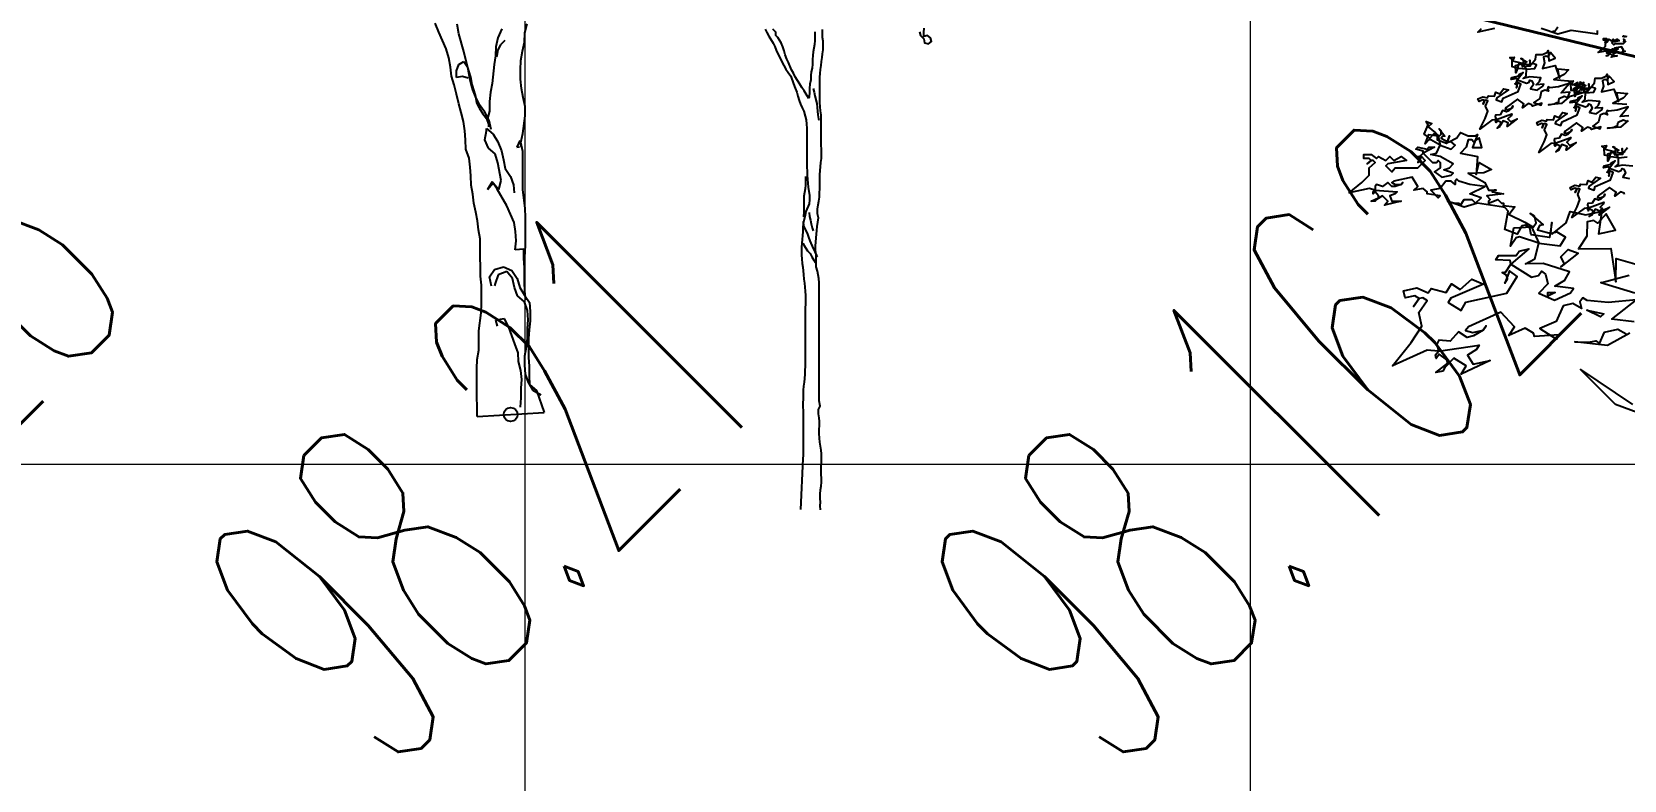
# Model space of a CAD drawing. Header units: millimetres. Extents: x 684983 to 685377, y 990360 to 990509.
# Drawn here: x 685062.654 to 685067.045, y 990443.167 to 990445.231 of the extents above; entities that cross this region are included whole.
import ezdxf

# ---------------------------------------------------------------- set-up
doc = ezdxf.new("R2010")
doc.units = ezdxf.units.MM
doc.header["$PDMODE"] = 35
doc.header["$PDSIZE"] = 0.2
for name, color, linetype, lineweight in [('BD', 1, 'Continuous', 40), ('grid', 8, 'Continuous', 9), ('GRID LEVELS', 7, 'Continuous', 13)]:
    doc.layers.add(name, color=color, linetype=linetype, lineweight=lineweight)
for name, color, linetype in [('dim', 7, 'Continuous'), ('MAHAGONY', 7, 'Continuous'), ('SYMBOLS', 7, 'Continuous'), ('TEAK', 7, 'Continuous'), ('VENGA TREE', 7, 'Continuous')]:
    doc.layers.add(name, color=color, linetype=linetype)
doc.styles.add('DIM', font='ARIALN.TTF', dxfattribs={"width": 0.8, "height": 1})
doc.styles.get("Standard").update_dxf_attribs({"font": 'RomanS'})
doc.dimstyles.get("Standard").update_dxf_attribs({"dimtxt": 1, "dimasz": 0.18, "dimexe": 0.18, "dimexo": 0.0625, "dimgap": 0.09, "dimtad": 0, "dimrnd": 0.05, "dimzin": 0, "dimdsep": 46, "dimtxsty": 'DIM', "dimcen": 0.09, "dimse1": 1, "dimse2": 1, "dimsd1": 1, "dimsd2": 1, "dimadec": 0, "dimazin": 0, "dimtfac": 1, "dimtix": 1, "dimtofl": 0, "dimtmove": 2, "dimatfit": 3, "dimfxl": 0, "dimtolj": 1, "dimtzin": 0, "dimarcsym": 0})

# ---------------------------------------------------------------- blocks, each defined once
blk = doc.blocks.new('*D27')
at = {"layer": 'Defpoints', "color": 0, "transparency": 16777216}
for p in [(685056.3962, 990448.8721), (685056.142, 990447.83), (685075.2439, 990443.1706)]:
    blk.add_point(p, dxfattribs=at)
at = {"layer": 'dim', "color": 0, "transparency": 16777216, "insert": (685065.9471, 990446.5424), "char_height": 1, "attachment_point": 5, "rotation": 346.2918, "style": 'DIM'}
blk.add_mtext('\\A1;19.65', dxfattribs=at)
blk = doc.blocks.new('TREE30')
at = {"color": 15, "flags": 128}
for points in [[(0.0278, -0.004), (0.0268, 0.007), (0.0278, 0.018), (0.0268, 0.029), (0.0268, 0.042), (0.0278, 0.0541), (0.0298, 0.0651), (0.0308, 0.0771), (0.0307, 0.0891), (0.0297, 0.1001), (0.0297, 0.1241), (0.0307, 0.1351), (0.0307, 0.1602), (0.0297, 0.1712), (0.0256, 0.1952), (0.0246, 0.2072), (0.0236, 0.2202), (0.0236, 0.2322), (0.0246, 0.2442), (0.0246, 0.2562), (0.0236, 0.2672), (0.0216, 0.2782), (0.0216, 0.2913), (0.0265, 0.3013), (0.0235, 0.3173), (0.0233, 0.6649), (0.0223, 0.677), (0.0183, 0.699), (0.0153, 0.712), (0.0153, 0.749), (0.0132, 0.761), (0.0132, 0.774), (0.0142, 0.785), (0.0152, 0.797), (0.0172, 0.8191), (0.0182, 0.8311), (0.0202, 0.8431), (0.0222, 0.8561), (0.0192, 0.8681), (0.0191, 0.8821), (0.0211, 0.8941), (0.0231, 0.9051), (0.0251, 0.9172), (0.0251, 0.9302), (0.0261, 0.9422), (0.0261, 0.9842), (0.027, 0.9952), (0.029, 1.0192), (0.031, 1.0313), (0.031, 1.0573), (0.03, 1.0713), (0.0299, 1.1594), (0.0279, 1.1714), (0.0269, 1.1834), (0.0259, 1.1964), (0.0258, 1.2705), (0.0268, 1.2815), (0.0278, 1.2935), (0.0298, 1.3055), (0.0308, 1.3175), (0.0327, 1.3285), (0.0337, 1.3395), (0.0357, 1.3515), (0.0357, 1.3766), (0.0337, 1.3876), (0.0337, 1.4116)], [(-0.1355, 1.4124), (-0.1305, 1.4024), (-0.1244, 1.3914), (-0.1124, 1.3714), (-0.1074, 1.3614), (-0.1034, 1.3504), (-0.0863, 1.3164), (-0.0743, 1.2944), (-0.0673, 1.2844), (-0.0603, 1.2734), (-0.0523, 1.2514), (-0.0472, 1.2384), (-0.0422, 1.2264), (-0.0392, 1.2144), (-0.0352, 1.2023), (-0.0312, 1.1913), (-0.0262, 1.1803), (-0.0212, 1.1703), (-0.0171, 1.1563), (-0.0151, 1.1453), (-0.0141, 1.1323), (-0.0131, 1.1203), (-0.013, 1.0052), (-0.012, 0.9942), (-0.012, 0.9812), (-0.011, 0.9702), (-0.0089, 0.9462), (-0.0049, 0.9221), (-0.0049, 0.9091), (-0.0059, 0.8971), (-0.0159, 0.8751), (-0.0179, 0.8641), (-0.0239, 0.84), (-0.0248, 0.828), (-0.0248, 0.815), (-0.0258, 0.804), (-0.0268, 0.792), (-0.0288, 0.77), (-0.0288, 0.746), (-0.0278, 0.735), (-0.0267, 0.7219), (-0.0247, 0.7109), (-0.0227, 0.6889), (-0.0217, 0.6759), (-0.0197, 0.6639), (-0.0177, 0.6399), (-0.0167, 0.6269), (-0.0166, 0.6019), (-0.0176, 0.5908), (-0.0176, 0.4183), (-0.0186, 0.4073), (-0.0186, 0.3943), (-0.0206, 0.3723), (-0.0225, 0.3603), (-0.0235, 0.3483), (-0.0235, 0.3222), (-0.0245, 0.3112), (-0.0245, 0.2992), (-0.0235, 0.2872), (-0.0234, 0.1571), (-0.0244, 0.1461), (-0.0313, -0.0036)], [(-0.0072, 1.2084), (-0.0142, 1.2204), (-0.0202, 1.2304), (-0.0272, 1.2404), (-0.0332, 1.2504), (-0.0403, 1.2614), (-0.0473, 1.2714), (-0.0523, 1.2824), (-0.0583, 1.2924), (-0.0663, 1.3144), (-0.0713, 1.3244), (-0.0764, 1.3364), (-0.0794, 1.3484), (-0.0834, 1.3604), (-0.0884, 1.3724), (-0.0984, 1.3874), (-0.1044, 1.3934), (-0.1044, 1.4035), (-0.1125, 1.4125)], [(0.0107, 1.4046), (0.0107, 1.3785), (0.0097, 1.3675), (0.0057, 1.3455), (0.0047, 1.3345), (0.0037, 1.3225), (0.0037, 1.3095), (0.0027, 1.2975), (-0.0002, 1.2864), (-0.0012, 1.2754), (-0.0012, 1.2634), (-0.0042, 1.2504), (-0.0052, 1.2384), (-0.0052, 1.2254), (-0.0062, 1.2124), (-0.0072, 1.2084)], [(0.0058, 1.2374), (0.0088, 1.2264), (0.0108, 1.2154), (0.0169, 1.1934), (0.0179, 1.1814), (0.0199, 1.1594), (0.0219, 1.1484), (0.0229, 1.1443)], [(-0.017, 0.9782), (-0.017, 0.9531), (-0.0179, 0.9421), (-0.0219, 0.9201), (-0.0219, 0.8721), (-0.0229, 0.8611), (-0.0229, 0.8591)], [(-0.0239, 0.8451), (-0.0228, 0.833), (-0.0178, 0.822), (-0.0118, 0.811), (-0.0078, 0.799), (-0.0038, 0.788), (0.0062, 0.766), (0.0113, 0.756), (0.0163, 0.745), (0.0183, 0.742)], [(-0.0059, 0.8721), (-0.0049, 0.8601), (-0.0018, 0.8491), (0.0002, 0.8381), (0.0032, 0.8271), (0.0062, 0.8181)], [(-0.0248, 0.782), (-0.0178, 0.77), (-0.0108, 0.759), (-0.0028, 0.751), (0.0023, 0.741), (0.0083, 0.731), (0.0123, 0.724)]]:
    blk.add_lwpolyline(points, dxfattribs=at)
at = {"color": 3, "flags": 128}
blk.add_lwpolyline([(0.3196, 1.4048), (0.3227, 1.3941), (0.3323, 1.3838), (0.3347, 1.3724), (0.3459, 1.3692), (0.3547, 1.3759), (0.3515, 1.3867), (0.3433, 1.3941), (0.3325, 1.3909), (0.3323, 1.4029), (0.3334, 1.4149)], dxfattribs=at)
blk = doc.blocks.new('A$C25655A80')
for p, q in [((-0.1503, 0.6894), (-0.157, 0.7057)), ((-0.1138, 0.6865), (-0.1166, 0.7038)), ((0.0074, 0.6883), (0.0122, 0.7046)), ((-0.1369, 0.6586), (-0.1503, 0.6894)), ((-0.1042, 0.6538), (-0.1138, 0.6865)), ((-0.0417, 0.6787), (-0.0455, 0.6624)), ((-0.0349, 0.6951), (-0.0417, 0.6787)), ((-0.0292, 0.6739), (-0.0369, 0.6662)), ((0.0073, 0.671), (0.0074, 0.6883)), ((-0.1321, 0.6423), (-0.1369, 0.6586)), ((-0.0965, 0.6211), (-0.1042, 0.6538)), ((-0.0465, 0.646), (-0.0485, 0.6297)), ((-0.0455, 0.6624), (-0.0465, 0.646)), ((-0.0436, 0.646), (-0.0446, 0.6432)), ((-0.0417, 0.6566), (-0.0436, 0.646)), ((-0.0369, 0.6662), (-0.0417, 0.6566)), ((0.0006, 0.6373), (0.0035, 0.6546)), ((0.0035, 0.6546), (0.0073, 0.671)), ((-0.1292, 0.625), (-0.1321, 0.6423)), ((-0.1273, 0.6086), (-0.1292, 0.625)), ((-0.1177, 0.6182), (-0.1138, 0.6298)), ((-0.1177, 0.6057), (-0.1177, 0.6182)), ((-0.1138, 0.6298), (-0.1042, 0.6355)), ((-0.1042, 0.6355), (-0.0984, 0.6259)), ((-0.0984, 0.6259), (-0.0946, 0.6144)), ((-0.0937, 0.6038), (-0.0965, 0.6211)), ((-0.0485, 0.6297), (-0.0523, 0.5951)), ((-0.0004, 0.62), (0.0006, 0.6373)), ((-0.0004, 0.6027), (-0.0004, 0.62)), ((-0.1225, 0.5923), (-0.1273, 0.6086)), ((-0.1177, 0.575), (-0.1225, 0.5923)), ((-0.1071, 0.6076), (-0.1177, 0.6057)), ((-0.0965, 0.6047), (-0.1071, 0.6076)), ((-0.0946, 0.6144), (-0.0917, 0.6038)), ((-0.0889, 0.5865), (-0.0937, 0.6038)), ((-0.0917, 0.6038), (-0.0898, 0.5932)), ((-0.0898, 0.5932), (-0.086, 0.5817)), ((-0.0831, 0.5711), (-0.0889, 0.5865)), ((-0.0523, 0.5951), (-0.0552, 0.5788)), ((0.0015, 0.5854), (-0.0004, 0.6027)), ((-0.1139, 0.5577), (-0.1177, 0.575)), ((-0.1091, 0.5413), (-0.1139, 0.5577)), ((-0.086, 0.5817), (-0.0831, 0.5711)), ((-0.0754, 0.5557), (-0.0831, 0.5711)), ((-0.0831, 0.5711), (-0.0812, 0.5596)), ((-0.0812, 0.5596), (-0.0764, 0.5499)), ((-0.0552, 0.5788), (-0.0572, 0.5615)), ((-0.0572, 0.5615), (-0.0572, 0.5441)), ((0.0044, 0.5691), (0.0015, 0.5854)), ((0.0082, 0.5527), (0.0044, 0.5691)), ((-0.1053, 0.525), (-0.1091, 0.5413)), ((-0.0764, 0.5499), (-0.0697, 0.5394)), ((-0.0658, 0.5422), (-0.0754, 0.5557)), ((-0.0697, 0.5394), (-0.063, 0.5307)), ((-0.0582, 0.5268), (-0.0658, 0.5422)), ((-0.063, 0.5307), (-0.0591, 0.5201)), ((-0.0572, 0.5441), (-0.061, 0.5307)), ((0.0043, 0.5028), (0.0082, 0.5354)), ((0.0082, 0.5354), (0.0082, 0.5527)), ((-0.1024, 0.5077), (-0.1053, 0.525)), ((-0.1014, 0.4913), (-0.1024, 0.5077)), ((-0.0659, 0.4913), (-0.063, 0.5076)), ((-0.063, 0.5124), (-0.0505, 0.5018)), ((-0.063, 0.5076), (-0.063, 0.5124)), ((-0.0591, 0.5201), (-0.0591, 0.5153)), ((-0.0543, 0.5105), (-0.0582, 0.5268)), ((-0.0505, 0.5018), (-0.0419, 0.4874)), ((0.0004, 0.4864), (0.0043, 0.5028)), ((-0.1005, 0.474), (-0.1014, 0.4913)), ((-0.0947, 0.4577), (-0.1005, 0.474)), ((-0.0592, 0.4759), (-0.0659, 0.4913)), ((-0.0467, 0.4653), (-0.0592, 0.4759)), ((-0.0419, 0.4874), (-0.0351, 0.4711)), ((-0.0351, 0.4711), (-0.0313, 0.4547)), ((-0.0015, 0.4903), (-0.0073, 0.4778)), ((-0.0073, 0.4778), (-0.0024, 0.4787)), ((0.0014, 0.4787), (-0.0015, 0.4903)), ((0.0043, 0.4701), (0.0004, 0.4864)), ((0.0042, 0.3999), (0.0043, 0.4701)), ((-0.0928, 0.4413), (-0.0947, 0.4577)), ((-0.0919, 0.425), (-0.0928, 0.4413)), ((-0.0419, 0.449), (-0.0467, 0.4653)), ((-0.0361, 0.4163), (-0.0419, 0.449)), ((-0.0313, 0.4547), (-0.0284, 0.4384)), ((-0.091, 0.4077), (-0.0919, 0.425)), ((-0.0525, 0.4144), (-0.0612, 0.4)), ((-0.0612, 0.4), (-0.0506, 0.4124)), ((-0.0429, 0.4009), (-0.0525, 0.4144)), ((-0.0506, 0.4124), (-0.04, 0.3999)), ((-0.04, 0.3999), (-0.0361, 0.4163)), ((-0.0284, 0.4384), (-0.0188, 0.424)), ((-0.0188, 0.424), (-0.0131, 0.4086)), ((-0.0881, 0.3913), (-0.091, 0.4077)), ((-0.0862, 0.375), (-0.0881, 0.3913)), ((-0.0256, 0.3701), (-0.0429, 0.4009)), ((-0.0131, 0.4086), (-0.0121, 0.3941)), ((0.008, 0.3653), (0.0042, 0.3999)), ((-0.0823, 0.3586), (-0.0862, 0.375)), ((-0.0795, 0.3423), (-0.0823, 0.3586)), ((-0.0122, 0.3394), (-0.0256, 0.3701)), ((0.009, 0.3489), (0.008, 0.3653)), ((-0.0776, 0.326), (-0.0795, 0.3423)), ((-0.0747, 0.3096), (-0.0776, 0.326)), ((-0.0093, 0.323), (-0.0122, 0.3394)), ((-0.0084, 0.3057), (-0.0093, 0.323)), ((0.0089, 0.297), (0.009, 0.3489)), ((-0.0747, 0.275), (-0.0747, 0.3096)), ((-0.0103, 0.2894), (-0.0084, 0.3057)), ((0.007, 0.2644), (0.0089, 0.297)), ((-0.0738, 0.2587), (-0.0747, 0.275)), ((0.006, 0.2903), (-0.0103, 0.2894)), ((0.006, 0.273), (0.006, 0.2903)), ((0.007, 0.2567), (0.006, 0.273)), ((0.0069, 0.2297), (0.007, 0.2644)), ((-0.0738, 0.2404), (-0.0738, 0.2587)), ((-0.0719, 0.224), (-0.0738, 0.2404)), ((-0.0575, 0.2394), (-0.0478, 0.2529)), ((-0.0536, 0.2221), (-0.0575, 0.2394)), ((-0.0478, 0.2529), (-0.0315, 0.2577)), ((-0.0411, 0.2432), (-0.0469, 0.2269)), ((-0.0257, 0.249), (-0.0411, 0.2432)), ((-0.0315, 0.2577), (-0.0161, 0.2509)), ((-0.0152, 0.2365), (-0.0257, 0.249)), ((-0.0161, 0.2509), (-0.0065, 0.2365)), ((-0.0113, 0.2201), (-0.0152, 0.2365)), ((-0.0065, 0.2365), (-0.0017, 0.2201)), ((-0.0719, 0.1894), (-0.0719, 0.224)), ((-0.0469, 0.2269), (-0.0479, 0.2231)), ((-0.0056, 0.2048), (-0.0113, 0.2201)), ((-0.0017, 0.2201), (0.0069, 0.2057)), ((0.0079, 0.2134), (0.0069, 0.2297)), ((0.0069, 0.2057), (0.0165, 0.1922)), ((0.0098, 0.1971), (0.0079, 0.2134)), ((-0.0729, 0.1731), (-0.0719, 0.1894)), ((0.0069, 0.1932), (-0.0056, 0.2048)), ((0.0127, 0.1778), (0.0069, 0.1932)), ((0.0136, 0.1605), (0.0127, 0.1778)), ((0.0165, 0.1922), (0.0175, 0.1759)), ((0.0175, 0.1759), (0.0174, 0.1586)), ((-0.0768, 0.1404), (-0.0729, 0.1731)), ((-0.0297, 0.1625), (-0.046, 0.1596)), ((-0.046, 0.1596), (-0.0431, 0.149)), ((-0.022, 0.1471), (-0.0297, 0.1625)), ((-0.0105, 0.1163), (-0.022, 0.1471)), ((0.0126, 0.1442), (0.0136, 0.1605)), ((0.0174, 0.1586), (0.0155, 0.1423)), ((-0.0768, 0.1049), (-0.0768, 0.1404)), ((0.0107, 0.1105), (0.0126, 0.1269)), ((0.0126, 0.1269), (0.0126, 0.1442)), ((0.0155, 0.1423), (0.0145, 0.1259)), ((0.0145, 0.1259), (0.0145, 0.0913)), ((-0.0797, 0.0876), (-0.0768, 0.1049)), ((-0.0047, 0.1), (-0.0105, 0.1163)), ((-0.0038, 0.0836), (-0.0047, 0.1)), ((0.0078, 0.0942), (0.0107, 0.1105)), ((0.0078, 0.0769), (0.0078, 0.0942)), ((0.0145, 0.0913), (0.0154, 0.075)), ((-0.0807, 0.0712), (-0.0797, 0.0876)), ((-0.0807, 0.0183), (-0.0807, 0.0712)), ((0.0001, 0.0673), (-0.0038, 0.0836)), ((0.002, 0.0509), (0.0001, 0.0673)), ((0.0087, 0.0606), (0.0078, 0.0769)), ((0.0145, 0.0452), (0.0087, 0.0606)), ((0.0154, 0.075), (0.0154, 0.0577)), ((0.001, 0.0346), (0.002, 0.0509)), ((0.001, 0.0173), (0.001, 0.0346)), ((0.0231, 0.0307), (0.0145, 0.0452)), ((0.0154, 0.0577), (0.0164, 0.0413)), ((0.0164, 0.0413), (0.0289, 0.0307)), ((0.0375, 0.0221), (0.0231, 0.0307)), ((0.0289, 0.0307), (0.043, -0.0101)), ((-0.0798, 0.001), (-0.0807, 0.0183)), ((-0.0798, -0.0172), (-0.0798, 0.001)), ((0, 0), (0.001, 0.0173))]:
    blk.add_line(p, q)
blk = doc.blocks.new('TR')
blk.add_line((-0.0606, -0.0024, 1.3453), (0.0622, 0.0048, 1.3453))
blk.add_circle((0.0008, 0.0012, 1.3453), 0.0128)
blk.add_blockref('A$C25655A80', (0.0192, 0.0148, 1.3453))
blk = doc.blocks.new('A$C7BFB01F8')
at = {"layer": 'SYMBOLS', "color": 73}
for points in [[(1.0256, 2.5712), (1.0256, 2.5552), (0.9179, 2.5712), (0.8633, 2.5552), (0.7943, 2.5793)], [(0.8408, 2.5712), (0.8473, 2.5633), (0.8633, 2.5858)], [(0.6015, 2.5793), (0.5325, 2.5633), (0.5469, 2.5793)], [(0.676, 2.4458), (0.7039, 2.4389), (0.7192, 2.4341), (0.7221, 2.442), (0.7177, 2.4517), (0.7098, 2.4547), (0.7343, 2.441), (0.7289, 2.4385), (0.727, 2.4312), (0.7524, 2.4297), (0.7705, 2.4519), (0.7733, 2.4714), (0.7994, 2.4715), (0.8199, 2.4808), (0.8233, 2.4876), (0.8264, 2.445), (0.8523, 2.4568), (0.832, 2.4799), (0.8218, 2.4622), (0.814, 2.4651), (0.8043, 2.4607), (0.8083, 2.4377), (0.7993, 2.4141), (0.8513, 2.426), (0.8702, 2.3741), (0.863, 2.4117), (0.9068, 2.4082), (0.8897, 2.3887), (0.8483, 2.3676), (0.8465, 2.3677), (0.9048, 2.3629), (0.9243, 2.3457), (0.946, 2.3555), (0.9406, 2.3531), (0.9372, 2.3463), (0.9709, 2.3551), (0.9269, 2.3286), (0.9415, 2.3223), (0.9381, 2.3154), (0.9406, 2.31), (0.9621, 2.3316), (0.9774, 2.3267), (0.9827, 2.3291), (0.9876, 2.3183), (0.9103, 2.2962), (0.8784, 2.2687), (0.8246, 2.2638), (0.8476, 2.2677), (0.8584, 2.2726), (0.8652, 2.2692), (0.869, 2.2893), (0.8897, 2.2987), (0.9049, 2.2938), (0.9132, 2.3158), (0.8769, 2.3124), (0.9097, 2.3521), (0.8651, 2.3383), (0.8304, 2.3343), (0.8226, 2.3372), (0.8196, 2.3294), (0.824, 2.3197), (0.8088, 2.3245), (0.7936, 2.3176), (0.7879, 2.2901), (0.7643, 2.273), (0.7943, 2.2618), (0.7972, 2.2697), (0.758, 2.2583), (0.7555, 2.2638), (0.7403, 2.2686), (0.7168, 2.2514), (0.7226, 2.2672), (0.6958, 2.2862), (0.6488, 2.2518), (0.6453, 2.245), (0.6576, 2.244), (0.6737, 2.2514), (0.6767, 2.2593), (0.6737, 2.2514), (0.66, 2.2387), (0.6502, 2.2342), (0.6345, 2.2401), (0.6243, 2.2225), (0.6055, 2.2204), (0.6037, 2.2131), (0.6087, 2.2023), (0.6722, 2.2259), (0.6694, 2.2181), (0.6566, 2.2058), (0.6689, 2.1931), (0.6948, 2.2049), (0.6533, 2.173), (0.6581, 2.1882), (0.6361, 2.1965), (0.6247, 2.1783), (0.6224, 2.172), (0.6116, 2.167), (0.6277, 2.1862), (0.6253, 2.1916), (0.6106, 2.1979), (0.6077, 2.19), (0.6052, 2.1955), (0.6087, 2.2023), (0.59, 2.2003), (0.5399, 2.1631), (0.562, 2.2072), (0.5733, 2.237), (0.5639, 2.2576), (0.5733, 2.2801), (0.5654, 2.2831), (0.56, 2.2806), (0.5536, 2.266), (0.56, 2.2806), (0.5521, 2.2836), (0.537, 2.2767), (0.5321, 2.2875), (0.5526, 2.2968), (0.5726, 2.2929), (0.5756, 2.3008), (0.6011, 2.2993), (0.607, 2.3151), (0.6228, 2.3091), (0.6383, 2.3293), (0.6583, 2.3253), (0.6109, 2.292), (0.608, 2.2842), (0.6315, 2.2753), (0.6364, 2.2906), (0.6991, 2.319), (0.7103, 2.3489), (0.6957, 2.3554), (0.6922, 2.3341), (0.6951, 2.342), (0.6926, 2.3474), (0.6848, 2.3504), (0.6902, 2.3529), (0.6956, 2.367), (0.6931, 2.3724), (0.6701, 2.3684), (0.673, 2.3763), (0.7015, 2.3827), (0.7044, 2.3906), (0.7195, 2.3974), (0.6956, 2.367), (0.7333, 2.3528), (0.7442, 2.3577), (0.7471, 2.3656), (0.7549, 2.3626), (0.7618, 2.3475), (0.7504, 2.3293), (0.7779, 2.3235), (0.8015, 2.3407), (0.8044, 2.3486), (0.774, 2.3465), (0.7877, 2.3593), (0.7926, 2.3745), (0.7475, 2.3789), (0.7191, 2.3725), (0.7324, 2.3837), (0.7333, 2.4102), (0.7005, 2.4136), (0.6951, 2.4111), (0.6892, 2.3954), (0.6882, 2.4262), (0.7162, 2.4337), (0.7333, 2.4102), (0.7685, 2.4131), (0.7744, 2.4288), (0.7592, 2.4338), (0.7494, 2.4293), (0.7474, 2.4479), (0.749, 2.4229), (0.7187, 2.4208), (0.7138, 2.4316), (0.7059, 2.4346), (0.7004, 2.4321), (0.6957, 2.4169), (0.6745, 2.4204), (0.6735, 2.4512), (0.6637, 2.4585), (0.6823, 2.4605), (0.676, 2.4458), (0.676, 2.4458)], [(0.3258, 2.1719), (0.3563, 2.1478), (0.3724, 2.1333), (0.3804, 2.1413), (0.3804, 2.1558), (0.3724, 2.1639), (0.3949, 2.1333), (0.3868, 2.1333), (0.3804, 2.1253), (0.4109, 2.1093), (0.4455, 2.1265), (0.4599, 2.149), (0.4921, 2.1345), (0.5226, 2.1345), (0.5306, 2.1409), (0.5105, 2.0867), (0.5491, 2.0867), (0.537, 2.1265), (0.5145, 2.1105), (0.5066, 2.1185), (0.4921, 2.1185), (0.4841, 2.0879), (0.4599, 2.0639), (0.5306, 2.0495), (0.5248, 1.9749), (0.537, 2.0253), (0.589, 1.9964), (0.5569, 1.982), (0.4943, 1.9792), (0.4921, 1.9803), (0.5612, 1.9418), (0.5756, 1.9096), (0.6078, 1.9096), (0.5998, 1.9096), (0.5917, 1.9032), (0.6382, 1.8951), (0.5693, 1.8872), (0.5836, 1.8712), (0.5756, 1.8646), (0.5756, 1.8566), (0.6142, 1.8712), (0.6303, 1.8566), (0.6382, 1.8566), (0.6382, 1.8405), (0.5306, 1.8566), (0.476, 1.8405), (0.407, 1.8646), (0.4375, 1.8566), (0.4535, 1.8566), (0.4599, 1.8486), (0.476, 1.8712), (0.5066, 1.8712), (0.5226, 1.8566), (0.5452, 1.8791), (0.4985, 1.8951), (0.5612, 1.9258), (0.4985, 1.9337), (0.4535, 1.9482), (0.4455, 1.9562), (0.4375, 1.9482), (0.4375, 1.9337), (0.4215, 1.9482), (0.3989, 1.9482), (0.3765, 1.9176), (0.3379, 1.9096), (0.3685, 1.8791), (0.3765, 1.8872), (0.3218, 1.8951), (0.3218, 1.9032), (0.3058, 1.9176), (0.2672, 1.9096), (0.2833, 1.9258), (0.2608, 1.9642), (0.1838, 1.9482), (0.1756, 1.9418), (0.1902, 1.9337), (0.2142, 1.9337), (0.2222, 1.9418), (0.2142, 1.9337), (0.1902, 1.9258), (0.1756, 1.9258), (0.1596, 1.9418), (0.1371, 1.9258), (0.1129, 1.9337), (0.1066, 1.9258), (0.1066, 1.9096), (0.1981, 1.9032), (0.1902, 1.8951), (0.1676, 1.8872), (0.1756, 1.8646), (0.2142, 1.8646), (0.1452, 1.8486), (0.1596, 1.8646), (0.1371, 1.8872), (0.1129, 1.8712), (0.1066, 1.8646), (0.0905, 1.8646), (0.1211, 1.8791), (0.1211, 1.8872), (0.1066, 1.9032), (0.0985, 1.8951), (0.0985, 1.9032), (0.1066, 1.9096), (0.0825, 1.9176), (0, 1.8999), (0.0519, 1.9418), (0.0825, 1.9722), (0.0825, 2.0028), (0.1066, 2.0253), (0.0985, 2.0333), (0.0905, 2.0333), (0.0744, 2.0188), (0.0905, 2.0333), (0.0825, 2.0414), (0.0599, 2.0414), (0.0599, 2.0574), (0.0905, 2.0574), (0.1129, 2.0414), (0.1211, 2.0495), (0.1516, 2.0333), (0.1676, 2.0495), (0.1838, 2.0333), (0.2142, 2.0495), (0.2366, 2.0333), (0.1596, 2.0188), (0.1516, 2.0109), (0.1756, 1.9868), (0.1902, 2.0028), (0.2833, 2.0028), (0.3138, 2.0333), (0.2994, 2.0495), (0.2833, 2.0253), (0.2912, 2.0333), (0.2912, 2.0414), (0.2833, 2.0495), (0.2912, 2.0495), (0.3058, 2.0639), (0.3058, 2.0719), (0.2752, 2.0799), (0.2833, 2.0879), (0.3218, 2.0799), (0.3299, 2.0879), (0.3523, 2.0879), (0.3058, 2.0639), (0.3443, 2.0253), (0.3604, 2.0253), (0.3685, 2.0333), (0.3765, 2.0253), (0.3765, 2.0028), (0.3523, 1.9868), (0.3829, 1.9642), (0.4215, 1.9722), (0.4295, 1.9803), (0.3909, 1.9948), (0.4149, 2.0028), (0.4295, 2.0188), (0.3765, 2.0495), (0.3379, 2.0574), (0.3604, 2.0639), (0.3765, 2.0959), (0.3379, 2.1185), (0.3299, 2.1185), (0.3138, 2.1024), (0.3299, 2.1409), (0.3685, 2.1345), (0.3765, 2.0959), (0.4215, 2.0799), (0.4375, 2.0959), (0.4215, 2.1105), (0.407, 2.1105), (0.4149, 2.1345), (0.4028, 2.1029), (0.3644, 2.1173), (0.3644, 2.1333), (0.3563, 2.1413), (0.3482, 2.1413), (0.3338, 2.1253), (0.3097, 2.1413), (0.3258, 2.1799), (0.3177, 2.1943), (0.3418, 2.1864), (0.3258, 2.1719), (0.3258, 2.1719)], [(0.6611, 1.8091), (0.7263, 1.7777), (0.7615, 1.7579), (0.7727, 1.7757), (0.7668, 1.8021), (0.7491, 1.8135), (0.8023, 1.7669), (0.7877, 1.7637), (0.7792, 1.7466), (0.8411, 1.7298), (0.8972, 1.7751), (0.9142, 1.8218), (0.9785, 1.8084), (1.034, 1.8207), (1.0459, 1.8356), (1.0313, 1.7291), (1.1014, 1.7447), (1.0634, 1.8121), (1.029, 1.7739), (1.0114, 1.7851), (0.985, 1.7793), (0.9829, 1.7206), (0.9486, 1.667), (1.0828, 1.6694), (1.1025, 1.5316), (1.1043, 1.628), (1.2105, 1.5966)], [(1.158, 1.5575), (1.0453, 1.527), (1.0409, 1.5281), (1.182, 1.4861)], [(1.1608, 1.3188), (1.068, 1.2676), (0.9329, 1.2835), (0.9916, 1.2812), (1.0207, 1.2876), (1.0356, 1.2758), (1.0556, 1.3233), (1.1113, 1.3356), (1.1463, 1.3156)], [(1.1782, 1.3657), (1.087, 1.376), (1.1885, 1.457), (1.0714, 1.4461), (0.9837, 1.4542), (0.966, 1.4655), (0.9546, 1.4478), (0.9604, 1.4214), (0.9254, 1.4413), (0.8844, 1.4322), (0.856, 1.3674), (0.7891, 1.3374), (0.8571, 1.2943), (0.8683, 1.3122), (0.7658, 1.3046), (0.7626, 1.3192), (0.7276, 1.3389), (0.6607, 1.3088), (0.6833, 1.3446), (0.627, 1.4055), (0.4934, 1.3452), (0.4811, 1.3302), (0.5109, 1.3215), (0.5545, 1.3312), (0.5659, 1.3491), (0.5545, 1.3312), (0.5141, 1.307), (0.4876, 1.3011), (0.452, 1.3238), (0.4177, 1.2856), (0.3705, 1.2903), (0.3622, 1.2732), (0.3687, 1.2439), (0.5377, 1.2692), (0.5265, 1.2514), (0.4887, 1.2278), (0.5123, 1.19), (0.5824, 1.2056), (0.4635, 1.1486), (0.4832, 1.1835), (0.4333, 1.2154), (0.3958, 1.1765), (0.3869, 1.1621), (0.3576, 1.1556), (0.4074, 1.1943), (0.4041, 1.209), (0.3713, 1.2322), (0.3599, 1.2143), (0.3567, 1.229), (0.3687, 1.2439), (0.3217, 1.2486), (0.1789, 1.1832), (0.2563, 1.2802), (0.2996, 1.3479), (0.2873, 1.4036), (0.322, 1.4541), (0.3041, 1.4655), (0.2894, 1.4622), (0.2661, 1.4294), (0.2894, 1.4622), (0.2717, 1.4737), (0.2307, 1.4646), (0.2242, 1.4937), (0.2797, 1.506), (0.3269, 1.486), (0.3385, 1.5039), (0.4005, 1.487), (0.4231, 1.5227), (0.459, 1.4999), (0.5077, 1.5416), (0.5551, 1.5213), (0.4209, 1.4638), (0.4096, 1.4461), (0.4629, 1.4121), (0.483, 1.4471), (0.6522, 1.4847), (0.6953, 1.5525), (0.6626, 1.576), (0.6431, 1.5255), (0.6543, 1.5434), (0.651, 1.558), (0.6333, 1.5695), (0.6478, 1.5727), (0.6685, 1.6048), (0.6653, 1.6194), (0.6064, 1.6215), (0.6178, 1.6394), (0.6912, 1.6403), (0.7026, 1.6583), (0.7432, 1.6673), (0.6685, 1.6048), (0.754, 1.5502), (0.7834, 1.5567), (0.7948, 1.5746), (0.8125, 1.5632), (0.8216, 1.5224), (0.7841, 1.4835), (0.8488, 1.4548), (0.9158, 1.4849), (0.9272, 1.5028), (0.8512, 1.5136), (0.8915, 1.5379), (0.9116, 1.5729), (0.8027, 1.6071), (0.7294, 1.606), (0.7678, 1.6268), (0.7839, 1.6915), (0.7047, 1.717), (0.6902, 1.7137), (0.6674, 1.6781), (0.6812, 1.7545), (0.7539, 1.7585), (0.7839, 1.6915), (0.8722, 1.6806), (0.8949, 1.7162), (0.8599, 1.7363), (0.8335, 1.7304), (0.8383, 1.7772), (0.8291, 1.7149), (0.7533, 1.7255), (0.7468, 1.7546), (0.7289, 1.766), (0.7143, 1.7627), (0.6946, 1.7278), (0.6443, 1.7472), (0.6579, 1.8238), (0.6374, 1.8467), (0.6844, 1.842), (0.6611, 1.8091), (0.6611, 1.8091)]]:
    blk.add_lwpolyline(points, dxfattribs=at)
at = {"layer": 'SYMBOLS', "color": 99}
for points in [[(1.1429, 2.4858), (1.1287, 2.4828), (1.1346, 2.4888), (1.1263, 2.503), (1.0978, 2.4971), (1.0948, 2.4947), (1.1002, 2.4917), (1.109, 2.4917), (1.112, 2.4947), (1.109, 2.4917), (1.1002, 2.4888), (1.0948, 2.4888), (1.0888, 2.4947), (1.0805, 2.4888), (1.0716, 2.4917), (1.0693, 2.4888), (1.0693, 2.4828), (1.1031, 2.4805), (1.1002, 2.4775), (1.0918, 2.4745), (1.0948, 2.4662), (1.109, 2.4662), (1.0835, 2.4603), (1.0888, 2.4662), (1.0805, 2.4745), (1.0716, 2.4686), (1.0693, 2.4662), (1.0633, 2.4662), (1.0746, 2.4716), (1.0746, 2.4745), (1.0693, 2.4805), (1.0663, 2.4775), (1.0663, 2.4805), (1.0693, 2.4828), (1.0604, 2.4858), (1.0299, 2.4792), (1.049, 2.4947), (1.0604, 2.506), (1.0604, 2.5173), (1.0693, 2.5256), (1.0663, 2.5286), (1.0633, 2.5286), (1.0574, 2.5232), (1.0633, 2.5286), (1.0604, 2.5315), (1.052, 2.5315), (1.052, 2.5375), (1.0633, 2.5375), (1.0716, 2.5315), (1.0746, 2.5345), (1.0859, 2.5286), (1.0918, 2.5345), (1.0978, 2.5286), (1.109, 2.5345), (1.1173, 2.5286), (1.0888, 2.5232), (1.0859, 2.5203), (1.0948, 2.5114), (1.1002, 2.5173), (1.1346, 2.5173), (1.1459, 2.5286)], [(1.1405, 2.5345), (1.1346, 2.5256), (1.1375, 2.5286)], [(1.1375, 2.5315), (1.1346, 2.5345), (1.1375, 2.5345)], [(1.1429, 2.5428), (1.1316, 2.5458), (1.1346, 2.5487), (1.1488, 2.5458)], [(0.9199, 2.3483), (0.9478, 2.3414), (0.9631, 2.3366), (0.966, 2.3445), (0.9615, 2.3542), (0.9537, 2.3572), (0.9782, 2.3435), (0.9728, 2.341), (0.9709, 2.3337), (0.9963, 2.3322), (1.0144, 2.3544), (1.0172, 2.3739), (1.0433, 2.374), (1.0638, 2.3833), (1.0672, 2.3901), (1.0703, 2.3475), (1.0962, 2.3593), (1.0759, 2.3824), (1.0657, 2.3647), (1.0579, 2.3676), (1.0482, 2.3632), (1.0521, 2.3402), (1.0432, 2.3166), (1.0952, 2.3285), (1.1141, 2.2766), (1.1069, 2.3142), (1.1507, 2.3107), (1.1335, 2.2912), (1.0922, 2.2701), (1.0904, 2.2702), (1.1487, 2.2654)], [(1.1542, 2.1987), (1.1223, 2.1712), (1.0685, 2.1663), (1.0915, 2.1702), (1.1023, 2.1751), (1.109, 2.1717), (1.1129, 2.1918), (1.1335, 2.2012), (1.1488, 2.1963)], [(1.1571, 2.2183), (1.1208, 2.2149), (1.1536, 2.2546), (1.109, 2.2408), (1.0743, 2.2368), (1.0665, 2.2397), (1.0635, 2.2319), (1.0679, 2.2222), (1.0527, 2.227), (1.0375, 2.2201), (1.0318, 2.1927), (1.0082, 2.1755), (1.0382, 2.1643), (1.0411, 2.1722), (1.0019, 2.1608), (0.9994, 2.1663), (0.9842, 2.1711), (0.9607, 2.1539), (0.9665, 2.1697), (0.9397, 2.1887), (0.8927, 2.1543), (0.8891, 2.1475), (0.9014, 2.1466), (0.9176, 2.1539), (0.9205, 2.1618), (0.9176, 2.1539), (0.9039, 2.1412), (0.894, 2.1367), (0.8784, 2.1426), (0.8682, 2.125), (0.8494, 2.1229), (0.8476, 2.1156), (0.8525, 2.1048), (0.9161, 2.1284), (0.9132, 2.1206), (0.9005, 2.1083), (0.9127, 2.0956), (0.9387, 2.1074), (0.8972, 2.0755), (0.902, 2.0907), (0.8799, 2.099), (0.8686, 2.0808), (0.8663, 2.0745), (0.8554, 2.0695), (0.8716, 2.0887), (0.8692, 2.0941), (0.8545, 2.1004), (0.8515, 2.0926), (0.8491, 2.098), (0.8525, 2.1048), (0.8339, 2.1028), (0.7838, 2.0657), (0.8059, 2.1097), (0.8172, 2.1395), (0.8078, 2.1601), (0.8172, 2.1826), (0.8093, 2.1856), (0.8039, 2.1831), (0.7975, 2.1685), (0.8039, 2.1831), (0.796, 2.1861), (0.7808, 2.1792), (0.776, 2.19), (0.7965, 2.1993), (0.8165, 2.1954), (0.8195, 2.2033), (0.845, 2.2018), (0.8509, 2.2176), (0.8667, 2.2116), (0.8822, 2.2318), (0.9022, 2.2278), (0.8548, 2.1945), (0.8519, 2.1867), (0.8754, 2.1778), (0.8803, 2.1931), (0.943, 2.2215), (0.9542, 2.2514), (0.9396, 2.2579), (0.9361, 2.2366), (0.939, 2.2445), (0.9365, 2.2499), (0.9287, 2.2529), (0.9341, 2.2554), (0.9395, 2.2695), (0.937, 2.2749), (0.914, 2.2709), (0.9169, 2.2788), (0.9454, 2.2852), (0.9483, 2.2931), (0.9634, 2.2999), (0.9395, 2.2695), (0.9772, 2.2553), (0.988, 2.2602), (0.991, 2.2681), (0.9988, 2.2651), (1.0057, 2.25), (0.9943, 2.2318), (1.0218, 2.226), (1.0454, 2.2432), (1.0483, 2.2511), (1.0179, 2.249), (1.0316, 2.2618), (1.0365, 2.277), (0.9914, 2.2814), (0.963, 2.275), (0.9762, 2.2862), (0.9772, 2.3127), (0.9444, 2.3161), (0.939, 2.3136), (0.933, 2.2979), (0.9321, 2.3287), (0.9601, 2.3362), (0.9772, 2.3127), (1.0124, 2.3157), (1.0183, 2.3313), (1.0031, 2.3363), (0.9933, 2.3318), (0.9913, 2.3504), (0.9929, 2.3254), (0.9626, 2.3234), (0.9577, 2.3341), (0.9498, 2.3371), (0.9443, 2.3346), (0.9395, 2.3194), (0.9184, 2.3229), (0.9174, 2.3537), (0.9076, 2.361), (0.9262, 2.363), (0.9199, 2.3483), (0.9199, 2.3483)], [(1.0574, 2.0804), (1.0853, 2.0735), (1.1006, 2.0686), (1.1035, 2.0765), (1.099, 2.0863), (1.0912, 2.0893), (1.1157, 2.0755), (1.1103, 2.073), (1.1084, 2.0657), (1.1338, 2.0643), (1.1519, 2.0865)], [(1.1394, 1.8929), (1.1369, 1.8983), (1.1217, 1.9031), (1.0982, 1.8859), (1.104, 1.9017), (1.0771, 1.9207), (1.0302, 1.8864), (1.0266, 1.8796), (1.0389, 1.8786), (1.0551, 1.8859), (1.058, 1.8938), (1.0551, 1.8859), (1.0414, 1.8732), (1.0315, 1.8688), (1.0159, 1.8747), (1.0056, 1.857), (0.9869, 1.855), (0.9851, 1.8477), (0.99, 1.8368), (1.0536, 1.8605), (1.0507, 1.8526), (1.038, 1.8404), (1.0502, 1.8276), (1.0762, 1.8394), (1.0347, 1.8075), (1.0395, 1.8227), (1.0174, 1.831), (1.0061, 1.8129), (1.0038, 1.8065), (0.9929, 1.8016), (1.0091, 1.8207), (1.0067, 1.8261), (0.992, 1.8325), (0.989, 1.8246), (0.9866, 1.83), (0.99, 1.8368), (0.9714, 1.8348), (0.9212, 1.7977), (0.9434, 1.8417), (0.9547, 1.8716), (0.9453, 1.8922), (0.9547, 1.9147), (0.9468, 1.9176), (0.9413, 1.9152), (0.935, 1.9005), (0.9413, 1.9152), (0.9335, 1.9182), (0.9183, 1.9113), (0.9134, 1.922), (0.934, 1.9314), (0.954, 1.9275), (0.957, 1.9354), (0.9825, 1.9339), (0.9884, 1.9496), (1.0041, 1.9437), (1.0197, 1.9638), (1.0397, 1.9598), (0.9923, 1.9265), (0.9894, 1.9187), (1.0129, 1.9099), (1.0178, 1.9251), (1.0805, 1.9536), (1.0917, 1.9834), (1.0771, 1.9899), (1.0736, 1.9687), (1.0765, 1.9765), (1.074, 1.982), (1.0662, 1.985), (1.0715, 1.9874), (1.077, 2.0016), (1.0745, 2.007), (1.0515, 2.003), (1.0544, 2.0109), (1.0829, 2.0172), (1.0858, 2.0251), (1.1009, 2.032), (1.077, 2.0016), (1.1147, 1.9873), (1.1255, 1.9923), (1.1285, 2.0002), (1.1363, 1.9972), (1.1432, 1.9821), (1.1318, 1.9639), (1.1593, 1.9581)], [(1.174, 2.0091), (1.1289, 2.0135), (1.1005, 2.007), (1.1137, 2.0183), (1.1147, 2.0447), (1.0819, 2.0481), (1.0765, 2.0457), (1.0705, 2.03), (1.0696, 2.0608), (1.0976, 2.0683), (1.1147, 2.0447), (1.1499, 2.0477)], [(1.1406, 2.0683), (1.1308, 2.0639), (1.1288, 2.0825), (1.1303, 2.0575), (1.1, 2.0554), (1.0951, 2.0662), (1.0873, 2.0691), (1.0818, 2.0667), (1.077, 2.0515), (1.0559, 2.0549), (1.0549, 2.0858), (1.0451, 2.093), (1.0637, 2.095), (1.0574, 2.0804), (1.0574, 2.0804)], [(0.8756, 1.5931), (0.8906, 1.6052), (0.8756, 1.6351), (0.9055, 1.6649), (0.9475, 1.6501), (0.8756, 1.5931), (0.8756, 1.5931)], [(0.822, 1.4721), (0.822, 1.4869), (0.8518, 1.4869), (0.822, 1.4721), (0.822, 1.4721)], [(1.039, 1.3869), (0.9824, 1.4137), (1.054, 1.3988), (1.039, 1.3869), (1.039, 1.3869)]]:
    blk.add_lwpolyline(points, dxfattribs=at)
at = {"layer": 'SYMBOLS', "color": 59}
blk.add_lwpolyline([(1.2914, 0.9538), (1.102, 1.0235), (0.9572, 1.1679), (1.172, 1.0235)], dxfattribs=at)

msp = doc.modelspace()

# ---------------------------------------------------------------- linework, layer by layer
at = {"layer": 'BD'}
msp.add_line((685056.142, 990447.83), (685075.2439, 990443.1706), dxfattribs=at)
at = {"layer": 'grid'}
for p, q in [((685064.0136, 990509.1548), (685064.0136, 990370.8996)), ((685066.0136, 990509.1548), (685066.0136, 990370.8996)), ((685085.1957, 990444.0381), (684982.7636, 990444.0381))]:
    msp.add_line(p, q, dxfattribs=at)

# ---------------------------------------------------------------- block references
at = {"layer": 'MAHAGONY', "color": 7, "xscale": 0.9355958136093464, "yscale": 0.9355958136093464, "zscale": 0.9355958136093464}
msp.add_blockref('TREE30', (685064.803, 990443.917, 98.185), dxfattribs=at)
at = {"layer": 'TEAK', "xscale": 1.5, "yscale": 1.5, "zscale": 1.5}
msp.add_blockref('TR', (685063.973, 990444.174, 98.22), dxfattribs=at)
at = {"layer": 'VENGA TREE', "xscale": 0.666594931465463, "yscale": 0.666594931465463, "zscale": 0.666594931465463}
msp.add_blockref('A$C7BFB01F8', (685066.2873, 990443.521, 98.152), dxfattribs=at)

# ---------------------------------------------------------------- texts
at = {"layer": 'GRID LEVELS', "width": 0.5}
for s, p in [('98.228', (685061.63, 990443.1578, 98.2283)), ('98.162', (685065.63, 990443.1578, 98.1615)), ('98.21', (685063.63, 990443.1578, 98.2098))]:
    msp.add_text(s, height=0.8, rotation=45, dxfattribs=at).set_placement(p)

# ---------------------------------------------------------------- dimensions: what is measured, and where the dimension line sits
at = {"layer": 'dim'}
dim = msp.add_aligned_dim(p1=(685075.2439, 990443.1706), p2=(685056.142, 990447.83), distance=-1.0727, dimstyle='Standard', dxfattribs=at)
dim.commit()
dim.dimension.update_dxf_attribs({"geometry": '*D27', "text_midpoint": (685065.9471, 990446.5424)})

doc.saveas('drawing.dxf')
